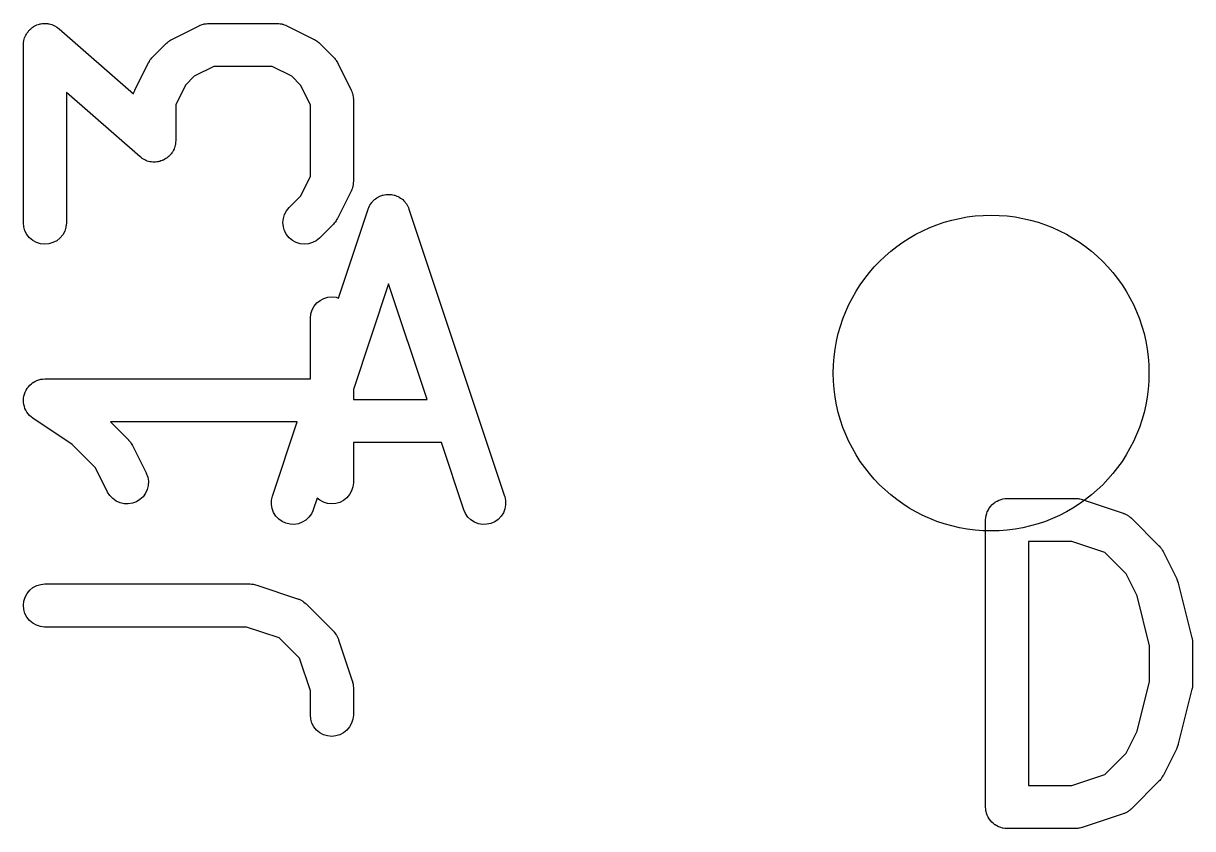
# Model space of a CAD drawing. Extents: x 47 to 146.1, y -90.2 to -39.3.
# Drawn here: x 90.607 to 94.682, y -62.547 to -59.742 of the extents above; entities that cross this region are included whole.
import ezdxf

# ---------------------------------------------------------------- set-up
doc = ezdxf.new("R2010")
doc.units = 0
doc.header["$MEASUREMENT"] = 0
doc.layers.add('BLACK', color=7, linetype='CONTINUOUS')

msp = doc.modelspace()

# ---------------------------------------------------------------- linework, layer by layer
at = {"layer": 'BLACK', "linetype": 'CONTINUOUS'}
for p, q in [((90.6192, -59.7771), (90.6205, -59.7748)), ((90.6205, -59.7748), (90.6235, -59.7712)), ((90.6235, -59.7712), (90.6263, -59.7674)), ((90.6263, -59.7674), (90.6282, -59.7656)), ((90.6282, -59.7656), (90.6299, -59.7636)), ((90.6299, -59.7636), (90.6336, -59.7606)), ((90.6336, -59.7606), (90.637, -59.7574)), ((90.637, -59.7574), (90.6393, -59.756)), ((90.6393, -59.756), (90.6413, -59.7544)), ((90.6413, -59.7544), (90.6455, -59.7522)), ((90.6455, -59.7522), (90.6495, -59.7497)), ((90.6495, -59.7497), (90.652, -59.7488)), ((90.652, -59.7488), (90.6543, -59.7476)), ((90.6543, -59.7476), (90.6588, -59.7463)), ((90.6588, -59.7463), (90.6632, -59.7446)), ((90.6632, -59.7446), (90.6658, -59.7442)), ((90.6658, -59.7442), (90.6683, -59.7435)), ((90.6683, -59.7435), (90.673, -59.743)), ((90.673, -59.743), (90.6777, -59.7423)), ((90.6777, -59.7423), (90.6803, -59.7424)), ((90.6803, -59.7424), (90.6829, -59.7421)), ((90.6829, -59.7421), (90.6876, -59.7426)), ((90.6876, -59.7426), (90.6923, -59.7428)), ((90.6923, -59.7428), (90.6948, -59.7434)), ((90.6948, -59.7434), (90.6975, -59.7437)), ((90.6975, -59.7437), (90.702, -59.7451)), ((90.702, -59.7451), (90.7065, -59.7461)), ((90.7065, -59.7461), (90.7089, -59.7472)), ((90.7089, -59.7472), (90.7114, -59.748)), ((90.7114, -59.748), (90.7156, -59.7502)), ((90.7156, -59.7502), (90.7199, -59.7522)), ((90.7199, -59.7522), (90.722, -59.7537)), ((90.722, -59.7537), (90.7243, -59.755)), ((90.7243, -59.755), (90.7279, -59.758)), ((90.7279, -59.758), (90.7318, -59.7607)), ((90.7318, -59.7607), (90.9911, -59.9876)), ((91.125, -59.7977), (91.2203, -59.7501)), ((91.2203, -59.7501), (91.2212, -59.7496)), ((91.2212, -59.7496), (91.2233, -59.7488)), ((91.2233, -59.7488), (91.2252, -59.7478)), ((91.2252, -59.7478), (91.2301, -59.7463)), ((91.2301, -59.7463), (91.2349, -59.7446)), ((91.2349, -59.7446), (91.2371, -59.7442)), ((91.2371, -59.7442), (91.2392, -59.7436)), ((91.2392, -59.7436), (91.2443, -59.7431)), ((91.2443, -59.7431), (91.2494, -59.7423)), ((91.2494, -59.7423), (91.2516, -59.7424)), ((91.2516, -59.7424), (91.2538, -59.7421)), ((91.2538, -59.7421), (91.4919, -59.7421)), ((91.4919, -59.7421), (91.493, -59.7421)), ((91.493, -59.7421), (91.4951, -59.7424)), ((91.4951, -59.7424), (91.4974, -59.7423)), ((91.4974, -59.7423), (91.5024, -59.7432)), ((91.5024, -59.7432), (91.5075, -59.7438)), ((91.5075, -59.7438), (91.5096, -59.7444)), ((91.5096, -59.7444), (91.5118, -59.7448)), ((91.5118, -59.7448), (91.5166, -59.7467)), ((91.5166, -59.7467), (91.5215, -59.7482)), ((91.5215, -59.7482), (91.5234, -59.7493)), ((91.5234, -59.7493), (91.5254, -59.7501)), ((91.5254, -59.7501), (91.6207, -59.7977)), ((90.6074, -59.8161), (90.6079, -59.8114)), ((90.6074, -59.8171), (90.6074, -59.8161)), ((90.6079, -59.8114), (90.6081, -59.8067)), ((90.6081, -59.8067), (90.6087, -59.8042)), ((90.6087, -59.8042), (90.609, -59.8015)), ((90.609, -59.8015), (90.6104, -59.7971)), ((90.6104, -59.7971), (90.6115, -59.7925)), ((90.6115, -59.7925), (90.6126, -59.7901)), ((90.6126, -59.7901), (90.6134, -59.7876)), ((90.6134, -59.7876), (90.6157, -59.7835)), ((90.6157, -59.7835), (90.6177, -59.7792)), ((90.6177, -59.7792), (90.6192, -59.7771)), ((91.0579, -59.8593), (91.1055, -59.8117)), ((91.1055, -59.8117), (91.1063, -59.811)), ((91.1063, -59.811), (91.1096, -59.8084)), ((91.1096, -59.8084), (91.1126, -59.8055)), ((91.1126, -59.8055), (91.1153, -59.8038)), ((91.1153, -59.8038), (91.1177, -59.8019)), ((91.1177, -59.8019), (91.1215, -59.7999)), ((91.1215, -59.7999), (91.125, -59.7977)), ((91.6207, -59.7977), (91.6216, -59.7982)), ((91.6216, -59.7982), (91.6252, -59.8004)), ((91.6252, -59.8004), (91.6289, -59.8024)), ((91.6289, -59.8024), (91.6313, -59.8044)), ((91.6313, -59.8044), (91.6339, -59.8061)), ((91.6339, -59.8061), (91.6369, -59.8091)), ((91.6369, -59.8091), (91.6402, -59.8117)), ((91.6402, -59.8117), (91.6878, -59.8593)), ((90.6074, -60.4362), (90.6074, -59.8171)), ((90.9963, -59.9741), (91.0439, -59.8788)), ((91.0439, -59.8788), (91.0443, -59.8779)), ((91.0443, -59.8779), (91.0466, -59.8744)), ((91.0466, -59.8744), (91.0486, -59.8707)), ((91.0486, -59.8707), (91.0506, -59.8682)), ((91.0506, -59.8682), (91.0523, -59.8656)), ((91.0523, -59.8656), (91.0552, -59.8626)), ((91.0552, -59.8626), (91.0579, -59.8593)), ((91.2715, -59.8921), (91.203, -59.9264)), ((91.4742, -59.8921), (91.2715, -59.8921)), ((91.5427, -59.9264), (91.4742, -59.8921)), ((91.6878, -59.8593), (91.6885, -59.8601)), ((91.6885, -59.8601), (91.6912, -59.8634)), ((91.6912, -59.8634), (91.6941, -59.8664)), ((91.6941, -59.8664), (91.6957, -59.8691)), ((91.6957, -59.8691), (91.6977, -59.8715)), ((91.6977, -59.8715), (91.6996, -59.8753)), ((91.6996, -59.8753), (91.7018, -59.8788)), ((91.7018, -59.8788), (91.7495, -59.9741)), ((91.203, -59.9264), (91.1726, -59.9568)), ((91.5731, -59.9568), (91.5427, -59.9264)), ((90.9928, -59.983), (90.9944, -59.9781)), ((90.9944, -59.9781), (90.9955, -59.9761)), ((90.9955, -59.9761), (90.9963, -59.9741)), ((91.1726, -59.9568), (91.1383, -60.0253)), ((91.6074, -60.0253), (91.5731, -59.9568)), ((91.7495, -59.9741), (91.7499, -59.975)), ((91.7499, -59.975), (91.7507, -59.9771)), ((91.7507, -59.9771), (91.7517, -59.979)), ((91.7517, -59.979), (91.7532, -59.984)), ((91.0139, -60.2069), (90.7574, -59.9824)), ((90.7574, -59.9824), (90.7574, -60.4362)), ((90.9911, -59.9876), (90.9928, -59.983)), ((91.7532, -59.984), (91.755, -59.9888)), ((91.755, -59.9888), (91.7553, -59.9909)), ((91.7553, -59.9909), (91.756, -59.9931)), ((91.756, -59.9931), (91.7565, -59.9982)), ((91.7565, -59.9982), (91.7573, -60.0032)), ((91.7573, -60.0032), (91.7572, -60.0054)), ((91.7572, -60.0054), (91.7574, -60.0076)), ((91.7574, -60.0076), (91.7574, -60.2933)), ((91.1383, -60.0253), (91.1383, -60.1505)), ((91.6074, -60.2756), (91.6074, -60.0253)), ((91.1323, -60.18), (91.13, -60.1841)), ((91.1331, -60.1775), (91.1323, -60.18)), ((91.1342, -60.1751), (91.1331, -60.1775)), ((91.1353, -60.1706), (91.1342, -60.1751)), ((91.1367, -60.1661), (91.1353, -60.1706)), ((91.137, -60.1634), (91.1367, -60.1661)), ((91.1376, -60.1609), (91.137, -60.1634)), ((91.1378, -60.1562), (91.1376, -60.1609)), ((91.1383, -60.1515), (91.1378, -60.1562)), ((91.1383, -60.1505), (91.1383, -60.1515)), ((91.0178, -60.2097), (91.0139, -60.2069)), ((91.0214, -60.2127), (91.0178, -60.2097)), ((91.0237, -60.2139), (91.0214, -60.2127)), ((91.0258, -60.2154), (91.0237, -60.2139)), ((91.0301, -60.2174), (91.0258, -60.2154)), ((91.0343, -60.2196), (91.0301, -60.2174)), ((91.0368, -60.2204), (91.0343, -60.2196)), ((91.0392, -60.2215), (91.0368, -60.2204)), ((91.0438, -60.2226), (91.0392, -60.2215)), ((91.0483, -60.2239), (91.0438, -60.2226)), ((91.0509, -60.2242), (91.0483, -60.2239)), ((91.0799, -60.2234), (91.0774, -60.2241)), ((91.0825, -60.223), (91.0799, -60.2234)), ((91.0869, -60.2213), (91.0825, -60.223)), ((91.0914, -60.22), (91.0869, -60.2213)), ((91.0938, -60.2188), (91.0914, -60.22)), ((91.0962, -60.2179), (91.0938, -60.2188)), ((91.1002, -60.2154), (91.0962, -60.2179)), ((91.1044, -60.2132), (91.1002, -60.2154)), ((91.1065, -60.2116), (91.1044, -60.2132)), ((91.1087, -60.2102), (91.1065, -60.2116)), ((91.1121, -60.207), (91.1087, -60.2102)), ((91.1158, -60.2041), (91.1121, -60.207)), ((91.1175, -60.202), (91.1158, -60.2041)), ((91.1194, -60.2003), (91.1175, -60.202)), ((91.1222, -60.1965), (91.1194, -60.2003)), ((91.1252, -60.1928), (91.1222, -60.1965)), ((91.1265, -60.1905), (91.1252, -60.1928)), ((91.128, -60.1884), (91.1265, -60.1905)), ((91.13, -60.1841), (91.128, -60.1884)), ((91.0534, -60.2248), (91.0509, -60.2242)), ((91.0581, -60.225), (91.0534, -60.2248)), ((91.0628, -60.2255), (91.0581, -60.225)), ((91.0654, -60.2252), (91.0628, -60.2255)), ((91.0681, -60.2253), (91.0654, -60.2252)), ((91.0727, -60.2246), (91.0681, -60.2253)), ((91.0774, -60.2241), (91.0727, -60.2246)), ((91.5731, -60.3441), (91.6074, -60.2756)), ((91.7563, -60.3038), (91.7557, -60.3089)), ((91.7572, -60.2988), (91.7563, -60.3038)), ((91.7574, -60.2944), (91.7571, -60.2966)), ((91.7571, -60.2966), (91.7572, -60.2988)), ((91.7574, -60.2933), (91.7574, -60.2944)), ((91.5341, -60.3832), (91.5731, -60.3441)), ((91.7495, -60.3269), (91.7018, -60.4221)), ((91.7503, -60.3248), (91.7495, -60.3269)), ((91.7513, -60.3229), (91.7503, -60.3248)), ((91.7529, -60.318), (91.7513, -60.3229)), ((91.7547, -60.3132), (91.7529, -60.318)), ((91.7551, -60.311), (91.7547, -60.3132)), ((91.7557, -60.3089), (91.7551, -60.311)), ((91.8434, -60.3469), (91.8453, -60.3461)), ((91.8453, -60.3461), (91.8472, -60.345)), ((91.8472, -60.345), (91.852, -60.3431)), ((91.852, -60.3431), (91.8568, -60.3411)), ((91.8568, -60.3411), (91.8589, -60.3406)), ((91.8589, -60.3406), (91.8609, -60.3399)), ((91.8609, -60.3399), (91.866, -60.339)), ((91.866, -60.339), (91.8711, -60.3379)), ((91.8711, -60.3379), (91.8732, -60.3379)), ((91.8732, -60.3379), (91.8753, -60.3375)), ((91.8753, -60.3375), (91.8805, -60.3377)), ((91.8805, -60.3377), (91.8857, -60.3376)), ((91.8857, -60.3376), (91.8878, -60.338)), ((91.8878, -60.338), (91.89, -60.338)), ((91.89, -60.338), (91.895, -60.3392)), ((91.895, -60.3392), (91.9001, -60.3401)), ((91.9001, -60.3401), (91.9021, -60.3409)), ((91.9021, -60.3409), (91.9042, -60.3414)), ((91.9042, -60.3414), (91.9089, -60.3435)), ((91.9089, -60.3435), (91.9138, -60.3454)), ((91.9138, -60.3454), (91.9156, -60.3466)), ((91.5248, -60.3945), (91.5341, -60.3832)), ((91.8092, -60.3877), (91.8114, -60.383)), ((91.8114, -60.383), (91.8133, -60.3781)), ((91.8133, -60.3781), (91.8144, -60.3763)), ((91.8144, -60.3763), (91.8153, -60.3744)), ((91.8153, -60.3744), (91.8184, -60.3702)), ((91.8184, -60.3702), (91.8212, -60.3658)), ((91.8212, -60.3658), (91.8227, -60.3643)), ((91.8227, -60.3643), (91.8239, -60.3626)), ((91.8239, -60.3626), (91.8278, -60.359)), ((91.8278, -60.359), (91.8314, -60.3553)), ((91.8314, -60.3553), (91.8331, -60.3541)), ((91.8331, -60.3541), (91.8347, -60.3526)), ((91.8347, -60.3526), (91.8391, -60.3499)), ((91.8391, -60.3499), (91.8434, -60.3469)), ((91.9156, -60.3466), (91.9175, -60.3475)), ((91.9175, -60.3475), (91.9218, -60.3505)), ((91.9218, -60.3505), (91.9261, -60.3533)), ((91.9261, -60.3533), (91.9277, -60.3547)), ((91.9277, -60.3547), (91.9294, -60.356)), ((91.9294, -60.356), (91.933, -60.3598)), ((91.933, -60.3598), (91.9367, -60.3633)), ((91.9367, -60.3633), (91.938, -60.3651)), ((91.938, -60.3651), (91.9394, -60.3667)), ((91.9394, -60.3667), (91.9422, -60.371)), ((91.9422, -60.371), (91.9452, -60.3753)), ((91.9452, -60.3753), (91.9461, -60.3773)), ((91.9461, -60.3773), (91.9472, -60.3791)), ((91.9472, -60.3791), (91.949, -60.3839)), ((91.949, -60.3839), (91.9512, -60.3887)), ((91.5121, -60.4359), (91.5136, -60.4214)), ((91.5136, -60.4214), (91.5179, -60.4074)), ((91.5179, -60.4074), (91.5248, -60.3945)), ((91.6991, -60.4266), (91.6971, -60.4303)), ((91.7014, -60.423), (91.6991, -60.4266)), ((91.7018, -60.4221), (91.7014, -60.423)), ((91.7056, -60.6986), (91.8088, -60.3887)), ((91.8088, -60.3887), (91.8092, -60.3877)), ((91.9512, -60.3887), (92.2845, -61.3887)), ((90.6088, -60.4508), (90.6074, -60.4362)), ((90.613, -60.4648), (90.6088, -60.4508)), ((90.6199, -60.4777), (90.613, -60.4648)), ((90.7513, -60.4657), (90.7443, -60.4786)), ((90.7557, -60.4518), (90.7513, -60.4657)), ((90.7574, -60.4372), (90.7557, -60.4518)), ((90.7574, -60.4362), (90.7574, -60.4372)), ((91.5135, -60.4505), (91.5121, -60.4359)), ((91.5177, -60.4645), (91.5135, -60.4505)), ((91.5245, -60.4775), (91.5177, -60.4645)), ((91.6878, -60.4416), (91.6402, -60.4892)), ((91.6905, -60.4383), (91.6878, -60.4416)), ((91.6934, -60.4353), (91.6905, -60.4383)), ((91.6951, -60.4327), (91.6934, -60.4353)), ((91.6971, -60.4303), (91.6951, -60.4327)), ((90.6292, -60.489), (90.6199, -60.4777)), ((90.6404, -60.4984), (90.6292, -60.489)), ((90.6533, -60.5053), (90.6404, -60.4984)), ((90.6673, -60.5097), (90.6533, -60.5053)), ((90.7105, -60.5057), (90.6964, -60.5099)), ((90.7234, -60.4989), (90.7105, -60.5057)), ((90.7349, -60.4898), (90.7234, -60.4989)), ((90.7443, -60.4786), (90.7349, -60.4898)), ((91.5337, -60.4889), (91.5245, -60.4775)), ((91.545, -60.4982), (91.5337, -60.4889)), ((91.5578, -60.5052), (91.545, -60.4982)), ((91.5718, -60.5096), (91.5578, -60.5052)), ((91.615, -60.5058), (91.6009, -60.5099)), ((91.628, -60.4991), (91.615, -60.5058)), ((91.6394, -60.49), (91.628, -60.4991)), ((91.6402, -60.4892), (91.6394, -60.49)), ((90.6819, -60.5112), (90.6673, -60.5097)), ((90.6964, -60.5099), (90.6819, -60.5112)), ((91.5864, -60.5112), (91.5718, -60.5096)), ((91.6009, -60.5099), (91.5864, -60.5112)), ((91.88, -60.6495), (91.7574, -61.0174)), ((92.014, -61.0517), (91.88, -60.6495)), ((91.6299, -60.7159), (91.6413, -60.7068)), ((91.6413, -60.7068), (91.6543, -60.7)), ((91.6543, -60.7), (91.6683, -60.6959)), ((91.6683, -60.6959), (91.6829, -60.6945)), ((91.6829, -60.6945), (91.6975, -60.6961)), ((91.6975, -60.6961), (91.7056, -60.6986)), ((91.609, -60.7539), (91.6134, -60.74)), ((91.6134, -60.74), (91.6205, -60.7271)), ((91.6205, -60.7271), (91.6299, -60.7159)), ((91.6074, -60.7685), (91.609, -60.7539)), ((91.6074, -60.7695), (91.6074, -60.7685)), ((91.6074, -60.9802), (91.6074, -60.7695)), ((90.6296, -61.0019), (90.6354, -60.9972)), ((90.6354, -60.9972), (90.6409, -60.9928)), ((90.6409, -60.9928), (90.6409, -60.9927)), ((90.6409, -60.9927), (90.641, -60.9927)), ((90.641, -60.9927), (90.6476, -60.9892)), ((90.6476, -60.9892), (90.6538, -60.9859)), ((90.6538, -60.9859), (90.6539, -60.9859)), ((90.6539, -60.9859), (90.6607, -60.9838)), ((90.6539, -60.9859), (90.6539, -60.9859)), ((90.6607, -60.9838), (90.6678, -60.9817)), ((90.6678, -60.9817), (90.6679, -60.9817)), ((90.6679, -60.9816), (90.6752, -60.9809)), ((90.6679, -60.9817), (90.6679, -60.9816)), ((90.6752, -60.9809), (90.6824, -60.9802)), ((90.6824, -60.9802), (91.6074, -60.9802)), ((90.6089, -61.04), (90.6111, -61.033)), ((90.6111, -61.033), (90.6132, -61.0262)), ((90.6132, -61.0262), (90.6133, -61.0261)), ((90.6133, -61.0261), (90.6168, -61.0195)), ((90.6133, -61.0261), (90.6133, -61.0261)), ((90.6168, -61.0195), (90.6202, -61.0133)), ((90.6202, -61.0133), (90.6203, -61.0132)), ((90.6202, -61.0133), (90.6202, -61.0133)), ((90.6203, -61.0132), (90.6249, -61.0076)), ((90.6249, -61.0076), (90.6295, -61.002)), ((90.6295, -61.002), (90.6296, -61.002)), ((90.6296, -61.002), (90.6296, -61.0019)), ((91.7574, -61.0174), (91.7574, -61.0517)), ((90.6074, -61.0546), (90.6081, -61.0475)), ((90.6074, -61.0547), (90.6074, -61.0546)), ((90.6081, -61.0623), (90.6074, -61.0547)), ((90.6074, -61.0547), (90.6074, -61.0547)), ((90.6081, -61.0475), (90.6089, -61.0402)), ((90.6087, -61.0692), (90.6081, -61.0623)), ((90.6087, -61.0693), (90.6087, -61.0692)), ((90.6087, -61.0692), (90.6087, -61.0692)), ((90.6108, -61.0765), (90.6087, -61.0693)), ((90.6089, -61.0401), (90.6089, -61.04)), ((90.6089, -61.0402), (90.6089, -61.0401)), ((90.6128, -61.0832), (90.6108, -61.0765)), ((91.7574, -61.0517), (92.014, -61.0517)), ((90.6128, -61.0833), (90.6128, -61.0832)), ((90.6161, -61.0895), (90.6128, -61.0833)), ((90.6128, -61.0833), (90.6128, -61.0833)), ((90.6196, -61.0962), (90.6161, -61.0895)), ((90.6196, -61.0963), (90.6196, -61.0962)), ((90.6242, -61.1019), (90.6196, -61.0963)), ((90.6196, -61.0963), (90.6196, -61.0963)), ((90.6287, -61.1076), (90.6242, -61.1019)), ((90.6288, -61.1077), (90.6287, -61.1076)), ((90.6345, -61.1125), (90.6288, -61.1077)), ((90.6288, -61.1077), (90.6288, -61.1077)), ((90.6399, -61.1171), (90.6345, -61.1125)), ((90.64, -61.1171), (90.6399, -61.1171)), ((90.6408, -61.1176), (90.64, -61.1171)), ((90.64, -61.1171), (90.64, -61.1171)), ((90.64, -61.1171), (90.64, -61.1171)), ((90.7775, -61.2088), (90.6408, -61.1176)), ((91.5617, -61.1302), (90.9111, -61.1302)), ((90.9111, -61.1302), (90.9735, -61.1927)), ((91.4755, -61.3887), (91.5617, -61.1302)), ((90.9735, -61.1927), (90.9742, -61.1934)), ((90.9742, -61.1934), (90.9769, -61.1967)), ((90.9769, -61.1967), (90.9798, -61.1998)), ((90.9798, -61.1998), (90.9814, -61.2024)), ((92.064, -61.2017), (91.7574, -61.2017)), ((91.7574, -61.2017), (91.7574, -61.341)), ((92.1422, -61.4361), (92.064, -61.2017)), ((90.8588, -61.2901), (90.7775, -61.2088)), ((90.9814, -61.2024), (90.9834, -61.2049)), ((90.9834, -61.2049), (90.9853, -61.2086)), ((90.9853, -61.2086), (90.9876, -61.2122)), ((90.9876, -61.2122), (91.0352, -61.3074)), ((90.901, -61.3745), (90.8588, -61.2901)), ((91.0352, -61.3074), (91.0356, -61.3083)), ((91.0356, -61.3083), (91.0407, -61.3221)), ((91.0407, -61.3221), (91.043, -61.3365)), ((91.0424, -61.3512), (91.039, -61.3654)), ((91.043, -61.3365), (91.0424, -61.3512)), ((91.7557, -61.3565), (91.7513, -61.3705)), ((91.7574, -61.342), (91.7557, -61.3565)), ((91.7574, -61.341), (91.7574, -61.342)), ((90.9088, -61.3869), (90.901, -61.3745)), ((90.9189, -61.3975), (90.9088, -61.3869)), ((90.9308, -61.406), (90.9189, -61.3975)), ((91.0136, -61.4006), (91.0012, -61.4083)), ((91.0243, -61.3906), (91.0136, -61.4006)), ((91.0329, -61.3787), (91.0243, -61.3906)), ((91.039, -61.3654), (91.0329, -61.3787)), ((91.4718, -61.4176), (91.4723, -61.4029)), ((91.4723, -61.4029), (91.4755, -61.3887)), ((91.6313, -61.3956), (91.6178, -61.4361)), ((91.6404, -61.4031), (91.6313, -61.3956)), ((91.6533, -61.4101), (91.6404, -61.4031)), ((91.7234, -61.4037), (91.7105, -61.4105)), ((91.7349, -61.3945), (91.7234, -61.4037)), ((91.7443, -61.3833), (91.7349, -61.3945)), ((91.7513, -61.3705), (91.7443, -61.3833)), ((92.2845, -61.3887), (92.2848, -61.3897)), ((92.2848, -61.3897), (92.2879, -61.404)), ((92.2879, -61.404), (92.2881, -61.4186)), ((93.9946, -61.409), (94.0009, -61.4057)), ((94.0009, -61.4057), (94.0071, -61.4024)), ((94.0071, -61.4024), (94.0074, -61.4023)), ((94.0074, -61.4023), (94.0076, -61.4022)), ((94.0076, -61.4022), (94.0144, -61.4002)), ((94.0144, -61.4002), (94.0211, -61.3982)), ((94.0211, -61.3982), (94.0214, -61.3981)), ((94.0214, -61.3981), (94.0217, -61.3981)), ((94.0217, -61.3981), (94.0287, -61.3974)), ((94.0287, -61.3974), (94.0357, -61.3967)), ((94.0357, -61.3967), (94.2738, -61.3967)), ((94.2738, -61.3967), (94.2749, -61.3968)), ((94.2749, -61.3968), (94.279, -61.3972)), ((94.279, -61.3972), (94.2833, -61.3973)), ((94.2833, -61.3973), (94.2863, -61.398)), ((94.2863, -61.398), (94.2894, -61.3984)), ((94.2894, -61.3984), (94.2934, -61.3997)), ((94.2934, -61.3997), (94.2975, -61.4006)), ((94.2975, -61.4006), (94.4404, -61.4482)), ((90.9441, -61.412), (90.9308, -61.406)), ((90.9584, -61.4153), (90.9441, -61.412)), ((90.973, -61.4158), (90.9584, -61.4153)), ((90.9875, -61.4134), (90.973, -61.4158)), ((91.0012, -61.4083), (90.9875, -61.4134)), ((91.4743, -61.432), (91.4718, -61.4176)), ((91.4795, -61.4457), (91.4743, -61.432)), ((91.4872, -61.4581), (91.4795, -61.4457)), ((91.6175, -61.4371), (91.6113, -61.4504)), ((91.6178, -61.4361), (91.6175, -61.4371)), ((91.6673, -61.4144), (91.6533, -61.4101)), ((91.6819, -61.4159), (91.6673, -61.4144)), ((91.6964, -61.4146), (91.6819, -61.4159)), ((91.7105, -61.4105), (91.6964, -61.4146)), ((92.1481, -61.4495), (92.1422, -61.4361)), ((92.2854, -61.433), (92.2801, -61.4466)), ((92.2881, -61.4186), (92.2854, -61.433)), ((93.9645, -61.4495), (93.9666, -61.4427)), ((93.9666, -61.4427), (93.9667, -61.4424)), ((93.9667, -61.4424), (93.9668, -61.4422)), ((93.9668, -61.4422), (93.9702, -61.436)), ((93.9702, -61.436), (93.9735, -61.4298)), ((93.9735, -61.4298), (93.9737, -61.4296)), ((93.9737, -61.4296), (93.9738, -61.4294)), ((93.9738, -61.4294), (93.9784, -61.4239)), ((93.9784, -61.4239), (93.9829, -61.4185)), ((93.9829, -61.4185), (93.9831, -61.4184)), ((93.9831, -61.4184), (93.9832, -61.4182)), ((93.9832, -61.4182), (93.9887, -61.4138)), ((93.9887, -61.4138), (93.9942, -61.4093)), ((93.9942, -61.4093), (93.9944, -61.4092)), ((93.9944, -61.4092), (93.9946, -61.409)), ((91.4972, -61.4688), (91.4872, -61.4581)), ((91.5091, -61.4773), (91.4972, -61.4688)), ((91.5225, -61.4834), (91.5091, -61.4773)), ((91.5367, -61.4867), (91.5225, -61.4834)), ((91.5513, -61.4872), (91.5367, -61.4867)), ((91.5658, -61.4849), (91.5513, -61.4872)), ((91.5795, -61.4798), (91.5658, -61.4849)), ((91.592, -61.4721), (91.5795, -61.4798)), ((91.6027, -61.4622), (91.592, -61.4721)), ((91.6113, -61.4504), (91.6027, -61.4622)), ((92.1566, -61.4614), (92.1481, -61.4495)), ((92.1672, -61.4715), (92.1566, -61.4614)), ((92.1796, -61.4793), (92.1672, -61.4715)), ((92.1932, -61.4846), (92.1796, -61.4793)), ((92.2076, -61.4872), (92.1932, -61.4846)), ((92.2223, -61.4868), (92.2076, -61.4872)), ((92.2366, -61.4837), (92.2223, -61.4868)), ((92.25, -61.4778), (92.2366, -61.4837)), ((92.262, -61.4695), (92.25, -61.4778)), ((92.2721, -61.4589), (92.262, -61.4695)), ((92.2801, -61.4466), (92.2721, -61.4589)), ((93.9607, -61.4707), (93.9615, -61.4637)), ((93.9607, -61.4712), (93.9607, -61.4707)), ((93.9607, -61.4717), (93.9607, -61.4712)), ((93.9607, -61.4712), (93.9607, -61.4712)), ((93.9607, -61.4712), (93.9607, -61.4712)), ((93.9607, -62.4717), (93.9607, -61.4717)), ((93.9615, -61.4637), (93.9622, -61.4567)), ((93.9622, -61.4567), (93.9623, -61.4564)), ((93.9623, -61.4564), (93.9624, -61.4562)), ((93.9624, -61.4562), (93.9645, -61.4495)), ((94.4404, -61.4482), (94.4414, -61.4486)), ((94.4414, -61.4486), (94.4434, -61.4495)), ((94.4434, -61.4495), (94.4455, -61.4501)), ((94.4455, -61.4501), (94.45, -61.4525)), ((94.45, -61.4525), (94.4547, -61.4547)), ((94.4547, -61.4547), (94.4564, -61.456)), ((94.4564, -61.456), (94.4584, -61.457)), ((94.4584, -61.457), (94.4624, -61.4603)), ((94.4624, -61.4603), (94.4665, -61.4633)), ((94.4665, -61.4633), (94.468, -61.4649)), ((94.468, -61.4649), (94.4697, -61.4663)), ((94.4697, -61.4663), (94.5649, -61.5616)), ((94.1107, -61.5467), (94.1107, -62.3967)), ((94.2616, -61.5467), (94.1107, -61.5467)), ((94.3762, -61.5849), (94.2616, -61.5467)), ((94.5649, -61.5616), (94.5657, -61.5623)), ((94.5657, -61.5623), (94.5683, -61.5656)), ((94.5683, -61.5656), (94.5712, -61.5687)), ((94.5712, -61.5687), (94.5729, -61.5713)), ((94.4503, -61.659), (94.3762, -61.5849)), ((94.5729, -61.5713), (94.5748, -61.5738)), ((94.5748, -61.5738), (94.5767, -61.5775)), ((94.5767, -61.5775), (94.579, -61.5811)), ((94.579, -61.5811), (94.6266, -61.6763)), ((94.4888, -61.736), (94.4503, -61.659)), ((94.6266, -61.6763), (94.6271, -61.6772)), ((94.6271, -61.6772), (94.6272, -61.6776)), ((94.6272, -61.6776), (94.6274, -61.6779)), ((94.6274, -61.6779), (94.6297, -61.6845)), ((94.6297, -61.6845), (94.6321, -61.691)), ((90.6132, -61.7405), (90.6202, -61.7276)), ((90.6202, -61.7276), (90.6295, -61.7163)), ((90.6295, -61.7163), (90.6409, -61.7071)), ((90.6409, -61.7071), (90.6538, -61.7002)), ((90.6538, -61.7002), (90.6678, -61.696)), ((90.6678, -61.696), (90.6824, -61.6945)), ((90.6824, -61.6945), (91.3967, -61.6945)), ((91.3967, -61.6945), (91.3977, -61.6945)), ((91.3977, -61.6945), (91.4019, -61.695)), ((91.4019, -61.695), (91.4061, -61.6951)), ((91.4061, -61.6951), (91.4092, -61.6958)), ((91.4092, -61.6958), (91.4123, -61.6962)), ((91.4123, -61.6962), (91.4163, -61.6974)), ((91.4163, -61.6974), (91.4204, -61.6984)), ((91.4204, -61.6984), (91.5632, -61.746)), ((94.6321, -61.691), (94.6322, -61.6913)), ((94.6322, -61.6913), (94.6323, -61.6917)), ((94.6323, -61.6917), (94.6799, -61.8821)), ((90.6074, -61.769), (90.6089, -61.7544)), ((90.6087, -61.7836), (90.6074, -61.769)), ((90.6089, -61.7544), (90.6132, -61.7405)), ((91.5632, -61.746), (91.5642, -61.7463)), ((91.5642, -61.7463), (91.5662, -61.7473)), ((91.5662, -61.7473), (91.5683, -61.7479)), ((91.5683, -61.7479), (91.5729, -61.7503)), ((91.5729, -61.7503), (91.5775, -61.7525)), ((91.5775, -61.7525), (91.5793, -61.7538)), ((91.5793, -61.7538), (91.5812, -61.7548)), ((91.5812, -61.7548), (91.5852, -61.7581)), ((91.5852, -61.7581), (91.5894, -61.7611)), ((91.5894, -61.7611), (91.5908, -61.7627)), ((91.5908, -61.7627), (91.5926, -61.7641)), ((91.5926, -61.7641), (91.6878, -61.8593)), ((94.5321, -61.9096), (94.4888, -61.736)), ((90.6128, -61.7976), (90.6087, -61.7836)), ((90.6196, -61.8106), (90.6128, -61.7976)), ((90.6288, -61.822), (90.6196, -61.8106)), ((90.64, -61.8314), (90.6288, -61.822)), ((90.6528, -61.8385), (90.64, -61.8314)), ((90.6668, -61.8429), (90.6528, -61.8385)), ((90.6813, -61.8445), (90.6668, -61.8429)), ((90.6824, -61.8445), (90.6813, -61.8445)), ((91.3845, -61.8445), (90.6824, -61.8445)), ((91.499, -61.8827), (91.3845, -61.8445)), ((91.5692, -61.9529), (91.499, -61.8827)), ((91.6878, -61.8593), (91.6885, -61.8601)), ((91.6885, -61.8601), (91.6899, -61.8618)), ((91.6899, -61.8618), (91.6915, -61.8633)), ((91.6915, -61.8633), (91.6945, -61.8675)), ((91.6945, -61.8675), (91.6977, -61.8715)), ((91.6977, -61.8715), (91.6987, -61.8735)), ((91.6987, -61.8735), (91.7, -61.8753)), ((91.7, -61.8753), (91.702, -61.88)), ((91.702, -61.88), (91.7044, -61.8845)), ((91.7044, -61.8845), (91.705, -61.8867)), ((91.705, -61.8867), (91.7059, -61.8887)), ((91.7059, -61.8887), (91.7535, -62.0315)), ((94.6799, -61.8821), (94.6801, -61.8831)), ((94.6801, -61.8831), (94.6803, -61.8845)), ((94.6803, -61.8845), (94.6807, -61.8857)), ((94.6807, -61.8857), (94.6813, -61.8917)), ((94.6813, -61.8917), (94.6821, -61.8977)), ((94.5321, -62.0339), (94.5321, -61.9096)), ((94.6821, -61.8977), (94.682, -61.899)), ((94.682, -61.899), (94.6821, -61.9003)), ((94.6821, -61.9003), (94.6821, -62.0432)), ((91.6074, -62.0674), (91.5692, -61.9529)), ((91.7535, -62.0315), (91.7539, -62.0325)), ((91.7539, -62.0325), (91.7547, -62.0366)), ((91.7547, -62.0366), (91.756, -62.0407)), ((91.756, -62.0407), (91.7563, -62.0438)), ((91.7563, -62.0438), (91.7569, -62.0468)), ((91.7569, -62.0468), (91.757, -62.051)), ((91.757, -62.051), (91.7574, -62.0552)), ((91.7574, -62.0552), (91.7574, -62.1505)), ((94.4888, -62.2075), (94.5321, -62.0339)), ((94.6812, -62.0528), (94.6805, -62.0588)), ((94.6821, -62.0469), (94.6812, -62.0528)), ((94.6821, -62.0442), (94.682, -62.0455)), ((94.682, -62.0455), (94.6821, -62.0469)), ((94.6821, -62.0432), (94.6821, -62.0442)), ((91.6074, -62.1505), (91.6074, -62.0674)), ((94.6799, -62.0614), (94.6323, -62.2518)), ((94.6801, -62.06), (94.6799, -62.0614)), ((94.6805, -62.0588), (94.6801, -62.06)), ((91.6088, -62.165), (91.6074, -62.1505)), ((91.613, -62.1791), (91.6088, -62.165)), ((91.6199, -62.192), (91.613, -62.1791)), ((91.7557, -62.1661), (91.7513, -62.18)), ((91.7574, -62.1515), (91.7557, -62.1661)), ((91.7574, -62.1505), (91.7574, -62.1515)), ((91.6292, -62.2033), (91.6199, -62.192)), ((91.6404, -62.2127), (91.6292, -62.2033)), ((91.6533, -62.2196), (91.6404, -62.2127)), ((91.6673, -62.2239), (91.6533, -62.2196)), ((91.7105, -62.22), (91.6964, -62.2241)), ((91.7234, -62.2132), (91.7105, -62.22)), ((91.7349, -62.2041), (91.7234, -62.2132)), ((91.7443, -62.1928), (91.7349, -62.2041)), ((91.7513, -62.18), (91.7443, -62.1928)), ((94.4503, -62.2845), (94.4888, -62.2075)), ((91.6819, -62.2255), (91.6673, -62.2239)), ((91.6964, -62.2241), (91.6819, -62.2255)), ((94.6293, -62.2601), (94.6269, -62.2666)), ((94.6318, -62.2535), (94.6293, -62.2601)), ((94.6319, -62.2532), (94.6318, -62.2535)), ((94.632, -62.2529), (94.6319, -62.2532)), ((94.6323, -62.2518), (94.632, -62.2529)), ((94.3762, -62.3586), (94.4503, -62.2845)), ((94.6266, -62.2672), (94.579, -62.3624)), ((94.6267, -62.2669), (94.6266, -62.2672)), ((94.6269, -62.2666), (94.6267, -62.2669)), ((94.2616, -62.3967), (94.3762, -62.3586)), ((94.5649, -62.3819), (94.4697, -62.4772)), ((94.5676, -62.3787), (94.5649, -62.3819)), ((94.5705, -62.3756), (94.5676, -62.3787)), ((94.5722, -62.373), (94.5705, -62.3756)), ((94.5742, -62.3706), (94.5722, -62.373)), ((94.5762, -62.3669), (94.5742, -62.3706)), ((94.5785, -62.3634), (94.5762, -62.3669)), ((94.579, -62.3624), (94.5785, -62.3634)), ((94.1107, -62.3967), (94.2616, -62.3967)), ((93.9614, -62.4788), (93.9607, -62.4717)), ((93.962, -62.4858), (93.9614, -62.4788)), ((93.9621, -62.4861), (93.962, -62.4858)), ((93.9621, -62.4863), (93.9621, -62.4861)), ((93.9642, -62.4931), (93.9621, -62.4863)), ((93.9662, -62.4998), (93.9642, -62.4931)), ((93.9663, -62.5001), (93.9662, -62.4998)), ((93.9664, -62.5003), (93.9663, -62.5001)), ((93.9697, -62.5066), (93.9664, -62.5003)), ((94.4404, -62.4953), (94.2975, -62.5429)), ((94.4424, -62.4944), (94.4404, -62.4953)), ((94.4445, -62.4938), (94.4424, -62.4944)), ((94.4491, -62.4914), (94.4445, -62.4938)), ((94.4538, -62.4893), (94.4491, -62.4914)), ((94.4556, -62.488), (94.4538, -62.4893)), ((94.4575, -62.487), (94.4556, -62.488)), ((94.4615, -62.4838), (94.4575, -62.487)), ((94.4657, -62.4809), (94.4615, -62.4838)), ((94.4672, -62.4793), (94.4657, -62.4809)), ((94.469, -62.4779), (94.4672, -62.4793)), ((94.4697, -62.4772), (94.469, -62.4779)), ((93.973, -62.5128), (93.9697, -62.5066)), ((93.9731, -62.513), (93.973, -62.5128)), ((93.9732, -62.5132), (93.9731, -62.513)), ((93.9777, -62.5188), (93.9732, -62.5132)), ((93.9821, -62.5242), (93.9777, -62.5188)), ((93.9823, -62.5244), (93.9821, -62.5242)), ((93.9825, -62.5246), (93.9823, -62.5244)), ((93.9879, -62.5291), (93.9825, -62.5246)), ((93.9933, -62.5336), (93.9879, -62.5291)), ((93.9936, -62.5338), (93.9933, -62.5336)), ((93.9938, -62.5339), (93.9936, -62.5338)), ((94, -62.5373), (93.9938, -62.5339)), ((94.0062, -62.5407), (94, -62.5373)), ((94.0064, -62.5408), (94.0062, -62.5407)), ((94.0066, -62.5409), (94.0064, -62.5408)), ((94.0134, -62.543), (94.0066, -62.5409)), ((94.0201, -62.5451), (94.0134, -62.543)), ((94.0204, -62.5451), (94.0201, -62.5451)), ((94.0206, -62.5452), (94.0204, -62.5451)), ((94.0276, -62.5459), (94.0206, -62.5452)), ((94.0347, -62.5467), (94.0276, -62.5459)), ((94.278, -62.5463), (94.2738, -62.5467)), ((94.2822, -62.5463), (94.278, -62.5463)), ((94.2853, -62.5456), (94.2822, -62.5463)), ((94.2884, -62.5453), (94.2853, -62.5456)), ((94.2924, -62.5441), (94.2884, -62.5453)), ((94.2965, -62.5432), (94.2924, -62.5441)), ((94.2975, -62.5429), (94.2965, -62.5432)), ((94.0352, -62.5467), (94.0347, -62.5467)), ((94.0357, -62.5467), (94.0352, -62.5467)), ((94.0352, -62.5467), (94.0352, -62.5467)), ((94.0352, -62.5467), (94.0352, -62.5467)), ((94.2738, -62.5467), (94.0357, -62.5467))]:
    msp.add_line(p, q, dxfattribs=at)
at = {"layer": 'BLACK'}
msp.add_circle((93.98, -60.96), 0.55, dxfattribs=at)
msp.add_circle((93.98, -60.96), 0.55, dxfattribs=at)

doc.saveas('drawing.dxf')
